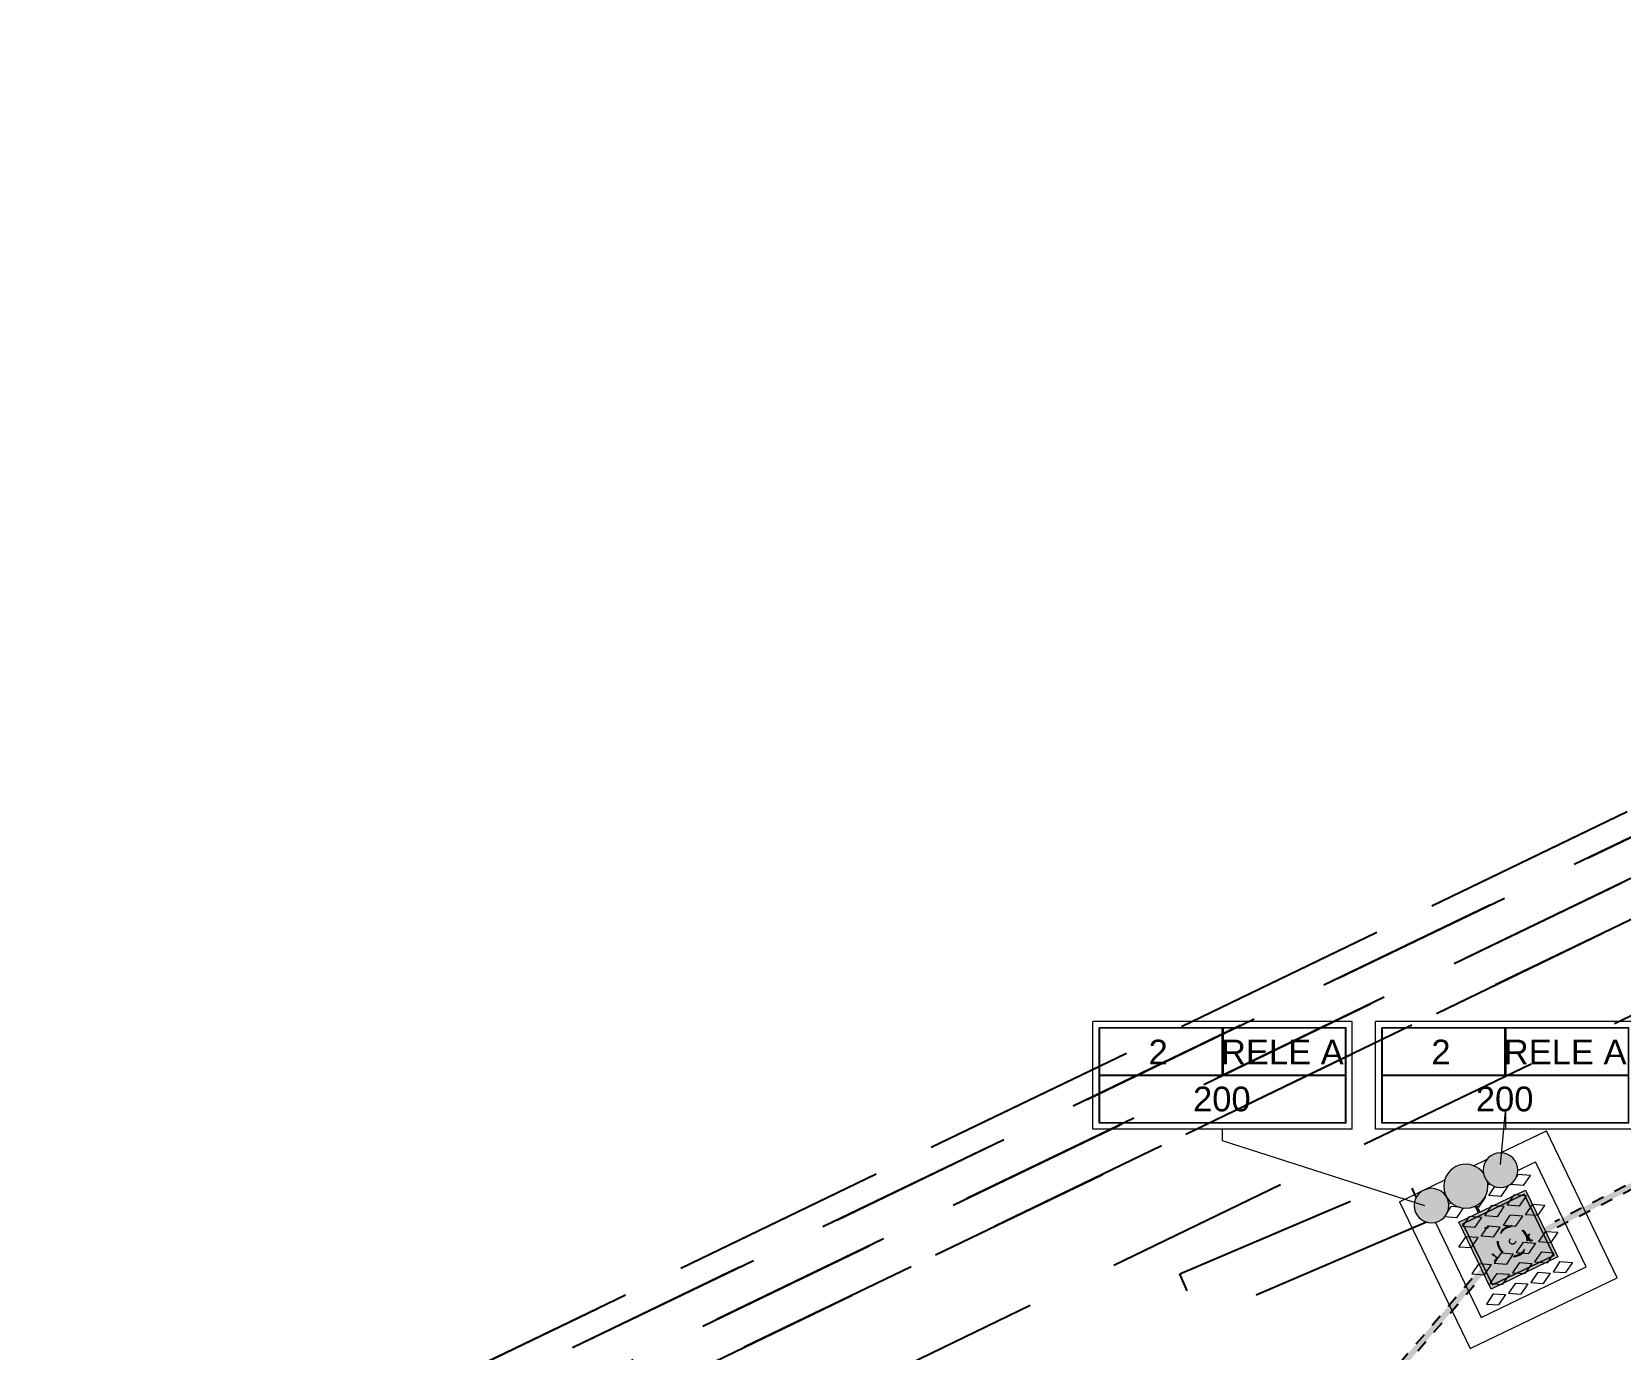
# Model space of a CAD drawing. Header units: metres. Extents: x 4 to 118, y -16 to 34.
# Drawn here: x 34.39 to 47.24, y 21.68 to 32.34 of the extents above; entities that cross this region are included whole.
import ezdxf

# ---------------------------------------------------------------- set-up
doc = ezdxf.new("R2010")
doc.units = ezdxf.units.M
for name, pattern in [('Hidden', [0.007144, 0.004763, -0.002381]), ('Hidden 1_5', [0.0022, 0.0015, -0.0007]), ('IMPORT-_Tracejado pequeno', [2.25, 1.5, -0.75])]:
    doc.linetypes.add(name, pattern=pattern)
for name, color, linetype, lineweight in [('A-ANNO-NOTE', 7, 'Continuous', 9), ('A-DETL', 7, 'Continuous', 9), ('A-DETL-GENF', 7, 'Continuous', 9), ('Dispositivos elétricos', 7, 'Continuous', 50), ('E-LITE-EQPM-IDEN', 7, 'Continuous', 9), ('E-POWR-CNDT', 7, 'Continuous', 25), ('KIRYA - PAREDE VISTA', 7, 'Continuous', 18), ('KIRYA - PISO', 7, 'Continuous', 9)]:
    doc.layers.add(name, color=color, linetype=linetype, lineweight=lineweight)
doc.layers.add('A-DETL-THIN', color=7, linetype='Continuous', lineweight=20, true_color=0xc0c0c0)
doc.layers.add('Base Revit Coremas_dwg', color=7, linetype='Continuous', lineweight=9, true_color=0x767676)
doc.styles.add('Arial_1', font='arial.ttf', dxfattribs={"height": 0.2})

# ---------------------------------------------------------------- blocks, each defined once
blk = doc.blocks.new('Caixa de Passagem no Passeio - Caixa de Passagem no Passeio 2-8198666-PLANTA BAIXA - TÉRREO')
at = {"layer": 'Dispositivos elétricos', "lineweight": 9, "true_color": 0x82482d}
h = blk.add_hatch(color=27, dxfattribs=at)
h.paths.add_polyline_path([(-0.3, -0.3), (0.3, -0.3), (0.3, 0.3), (-0.3, 0.3), (-0.3, -0.263)])
h.paths.add_polyline_path([(-0.275, -0.275), (-0.275, 0.275), (0.275, 0.275), (0.275, -0.275), (-0.106, -0.275)])
at = {"layer": 'Dispositivos elétricos', "lineweight": 9, "true_color": 0x5a6266}
blk.add_hatch(color=251, dxfattribs=at).paths.add_polyline_path([(-0.275, -0.275), (0.275, -0.275), (0.275, 0.275), (-0.275, 0.275), (-0.275, -0.168)])
at = {"layer": 'Dispositivos elétricos', "lineweight": 9}
for p, q in [((-0.3, -0.3), (-0.3, 0.3)), ((-0.3, 0.3), (0.3, 0.3)), ((-0.275, -0.275), (-0.275, 0.275)), ((-0.275, 0.275), (0.275, 0.275)), ((-0.275, 0.275), (-0.275, -0.275)), ((0.275, 0.275), (-0.275, 0.275)), ((0.275, 0.275), (0.275, -0.275)), ((0.275, -0.275), (0.275, 0.275)), ((0.3, 0.3), (0.3, -0.3)), ((0.3, -0.3), (-0.3, -0.3)), ((0.275, -0.275), (-0.275, -0.275)), ((-0.275, -0.275), (0.275, -0.275))]:
    blk.add_line(p, q, dxfattribs=at)
blk = doc.blocks.new('Haste de aterramento - Haste de aterramento-V18-PLANTA BAIXA - TÉRREO')
at = {"layer": 'A-DETL', "linetype": 'Hidden 1_5'}
blk.add_circle((0, 0), 0.025, dxfattribs=at)
for radius, start, end in [(0.125, 0, 180), (0.12, 360, 180), (0.117, 360, 180), (0.125, 180, 0), (0.12, 180, 360), (0.117, 180, 360)]:
    blk.add_arc((0.001, -0.001), radius, start, end, dxfattribs=at)
blk = doc.blocks.new('Base Revit Coremas_dwg-8208185-PLANTA BAIXA - TÉRREO')
at = {"layer": 'KIRYA - PAREDE VISTA', "color": 254, "linetype": 'IMPORT-_Tracejado pequeno', "lineweight": 25, "true_color": 0xe3e3e3, "flags": 128}
for points in [[(26.766, 22.287), (28.605, 23.072), (28.677, 22.903)], [(28.762, 22.705), (28.762, 22.704), (26.923, 21.919), (26.766, 22.287), (28.605, 23.072), (28.677, 22.903)], [(28.762, 22.705), (28.762, 22.704), (26.923, 21.919), (26.766, 22.287)]]:
    blk.add_lwpolyline(points, dxfattribs=at)
at = {"layer": 'KIRYA - PISO', "color": 254, "linetype": 'IMPORT-_Tracejado pequeno', "lineweight": 25, "true_color": 0xe3e3e3, "flags": 128}
for points in [[(0, 0), (1.518, 12.105), (43.467, 32.337)], [(44.026, 31.389), (43.888, 3.135), (0, 0), (1.518, 12.105), (43.467, 32.337)], [(20.15, 19.426), (42.119, 30.022), (41.997, 4.905), (41.567, 4.874)], [(20.15, 19.426), (42.119, 30.022), (41.997, 4.905), (41.567, 4.874)]]:
    blk.add_lwpolyline(points, dxfattribs=at)
for points in [[(43.467, 32.115), (17.515, 19.599)], [(1.064, 4.469), (0.623, 0.947), (42.992, 3.973), (43.127, 31.618), (17.556, 19.285), (43.127, 31.618), (42.992, 3.973), (0.623, 0.947)], [(1.375, 4.531), (0.966, 1.272), (42.694, 4.253), (42.825, 31.139), (17.596, 18.971), (42.825, 31.139), (42.694, 4.253), (0.966, 1.272)]]:
    blk.add_lwpolyline(points, close=True, dxfattribs=at)
blk = doc.blocks.new('Tag de Luminárias de Teto 3 - Tag de Luminárias de Teto 3-3493737-PLANTA BAIXA - TÉRREO')
at = {"layer": 'E-LITE-EQPM-IDEN'}
for p, q in [((-0.0105, -0.00436), (-0.0105, 0.00436)), ((0.0105, 0.00436), (-0.0105, 0.00436)), ((0.01, 0.00386), (-0.01, 0.00386)), ((-0.01, -0.00386), (-0.01, 0.00386)), ((0, 0), (0, 0.00386)), ((0.01, -0.00386), (0.01, 0.00386)), ((0.0105, -0.00436), (0.0105, 0.00436)), ((-0.00004, 0.00382), (-0.00996, 0.00382)), ((-0.00996, 0.00382), (-0.00996, 0.00004)), ((-0.00004, 0.00004), (-0.00004, 0.00382)), ((0.00004, 0.00382), (0.00004, 0.00004)), ((0.00996, 0.00382), (0.00004, 0.00382)), ((0.00996, 0.00004), (0.00996, 0.00382)), ((-0.01, 0), (0.01, 0)), ((-0.00996, 0.00004), (-0.00004, 0.00004)), ((0.00004, 0.00004), (0.00996, 0.00004)), ((0.00996, -0.00004), (-0.00996, -0.00004)), ((-0.00996, -0.00004), (-0.00996, -0.00382)), ((0.00996, -0.00382), (0.00996, -0.00004)), ((-0.00996, -0.00382), (0.00996, -0.00382)), ((0.0105, -0.00436), (-0.0105, -0.00436)), ((0.01, -0.00386), (-0.01, -0.00386))]:
    blk.add_line(p, q, dxfattribs=at)

msp = doc.modelspace()

# ---------------------------------------------------------------- hatches: boundary and pattern name
at = {"layer": 'A-DETL-GENF'}
msp.add_hatch(color=256, dxfattribs=at).paths.add_polyline_path([(45.993, 22.817), (46.042, 22.825), (46.085, 22.843), (46.119, 22.869), (46.148, 22.91), (46.165, 22.949), (46.171, 22.999), (46.164, 23.039), (46.152, 23.056), (46.137, 23.092), (46.137, 23.098), (46.119, 23.122), (46.082, 23.15), (46.039, 23.168), (45.993, 23.174), (45.946, 23.168), (45.903, 23.15), (45.866, 23.122), (45.838, 23.085), (45.82, 23.042), (45.814, 22.996), (45.82, 22.949), (45.838, 22.906), (45.866, 22.869), (45.903, 22.841), (45.946, 22.823), (45.97, 22.82)])
at = {"layer": 'A-DETL-GENF', "true_color": 0xffff00}
for points in [[(46.273, 22.986), (46.309, 22.99), (46.343, 23.004), (46.372, 23.027), (46.394, 23.056), (46.408, 23.089), (46.413, 23.126), (46.408, 23.162), (46.394, 23.196), (46.372, 23.225), (46.343, 23.247), (46.309, 23.261), (46.273, 23.266), (46.237, 23.261), (46.203, 23.247), (46.174, 23.225), (46.152, 23.196), (46.138, 23.162), (46.133, 23.126), (46.138, 23.089), (46.154, 23.053), (46.174, 23.027), (46.203, 23.004), (46.237, 22.99)], [(45.715, 22.699), (45.751, 22.704), (45.785, 22.718), (45.814, 22.74), (45.836, 22.769), (45.85, 22.803), (45.855, 22.839), (45.85, 22.875), (45.836, 22.909), (45.814, 22.938), (45.785, 22.961), (45.751, 22.974), (45.715, 22.979), (45.678, 22.974), (45.645, 22.961), (45.616, 22.938), (45.593, 22.909), (45.579, 22.874), (45.575, 22.838), (45.58, 22.802), (45.593, 22.769), (45.616, 22.74), (45.645, 22.718), (45.678, 22.704)]]:
    msp.add_hatch(color=2, dxfattribs=at).paths.add_polyline_path(points)
at = {"layer": 'E-POWR-CNDT', "true_color": 0x353535}
for points in [[(46.633, 22.64), (54.152, 26.479), (54.142, 26.5), (46.623, 22.661), (46.631, 22.646)], [(46.644, 22.619), (54.162, 26.458), (54.152, 26.479), (46.633, 22.64), (46.643, 22.62)], [(39.548, 14.608), (46.126, 22.31), (46.115, 22.333), (39.537, 14.631), (39.545, 14.614)], [(39.559, 14.585), (46.137, 22.287), (46.126, 22.31), (39.548, 14.608), (39.558, 14.586)]]:
    msp.add_hatch(color=250, dxfattribs=at).paths.add_polyline_path(points)
at = {"layer": 'E-POWR-CNDT', "true_color": 0xff8000}
for points in [[(46.09, 22.778), (46.101, 22.783), (46.073, 22.837), (46.062, 22.833), (46.071, 22.815)], [(46.101, 22.783), (46.113, 22.788), (46.084, 22.843), (46.078, 22.84), (46.074, 22.838), (46.088, 22.81)]]:
    msp.add_hatch(color=30, dxfattribs=at).paths.add_polyline_path(points)

# ---------------------------------------------------------------- linework, layer by layer
at = {"layer": 'A-ANNO-NOTE'}
for p, q in [((46.273, 23.266), (46.645, 23.445)), ((47.218, 22.256), (46.645, 23.445)), ((46.056, 23.161), (46.166, 23.214)), ((46.413, 23.123), (46.557, 23.193)), ((46.966, 22.344), (46.557, 23.193)), ((45.456, 22.871), (45.823, 23.048)), ((46.17, 23.006), (46.189, 23.015)), ((46.359, 23.009), (46.371, 23.026)), ((46.399, 23.067), (46.416, 23.091)), ((46.515, 23.084), (46.416, 23.091)), ((46.459, 23.001), (46.515, 23.084)), ((46.099, 22.827), (46.155, 22.91)), ((46.155, 22.91), (46.149, 22.911)), ((46.179, 22.922), (46.228, 22.994)), ((46.279, 22.914), (46.179, 22.922)), ((46.279, 22.914), (46.335, 22.997)), ((46.335, 22.997), (46.327, 22.998)), ((46.328, 22.843), (46.384, 22.926)), ((46.459, 23.001), (46.359, 23.009)), ((46.484, 22.918), (46.384, 22.926)), ((46.428, 22.835), (46.484, 22.918)), ((45.456, 22.871), (46.029, 21.682)), ((45.84, 22.779), (45.875, 22.831)), ((45.853, 22.853), (45.874, 22.863)), ((45.941, 22.826), (45.875, 22.831)), ((45.919, 22.741), (45.973, 22.82)), ((46.099, 22.827), (46.056, 22.831)), ((46.148, 22.756), (46.204, 22.839)), ((46.304, 22.831), (46.204, 22.839)), ((46.248, 22.749), (46.304, 22.831)), ((46.297, 22.678), (46.353, 22.761)), ((46.428, 22.835), (46.328, 22.843)), ((46.453, 22.753), (46.353, 22.761)), ((46.477, 22.765), (46.533, 22.848)), ((46.576, 22.758), (46.477, 22.765)), ((46.633, 22.84), (46.533, 22.848)), ((46.576, 22.758), (46.633, 22.84)), ((45.747, 22.703), (46.117, 21.935)), ((45.919, 22.741), (45.819, 22.748)), ((45.967, 22.669), (46.023, 22.751)), ((46.066, 22.661), (45.967, 22.669)), ((46.123, 22.744), (46.023, 22.751)), ((46.066, 22.661), (46.123, 22.744)), ((46.116, 22.591), (46.173, 22.674)), ((46.248, 22.749), (46.148, 22.756)), ((46.272, 22.666), (46.173, 22.674)), ((46.216, 22.584), (46.272, 22.666)), ((46.396, 22.671), (46.297, 22.678)), ((46.396, 22.671), (46.453, 22.753)), ((46.638, 22.63), (46.582, 22.548)), ((46.638, 22.63), (46.738, 22.623)), ((45.936, 22.504), (45.993, 22.587)), ((46.036, 22.497), (45.936, 22.504)), ((46.092, 22.58), (45.993, 22.587)), ((46.036, 22.497), (46.092, 22.58)), ((46.216, 22.584), (46.116, 22.591)), ((46.458, 22.543), (46.401, 22.461)), ((46.458, 22.543), (46.557, 22.536)), ((46.557, 22.536), (46.501, 22.453)), ((46.582, 22.548), (46.681, 22.54)), ((46.738, 22.623), (46.681, 22.54)), ((46.278, 22.456), (46.221, 22.374)), ((46.221, 22.374), (46.321, 22.366)), ((46.278, 22.456), (46.377, 22.449)), ((46.377, 22.449), (46.321, 22.366)), ((46.426, 22.379), (46.37, 22.296)), ((46.401, 22.461), (46.501, 22.453)), ((46.426, 22.379), (46.526, 22.371)), ((46.526, 22.371), (46.47, 22.289)), ((46.606, 22.465), (46.55, 22.383)), ((46.55, 22.383), (46.65, 22.375)), ((46.606, 22.465), (46.706, 22.458)), ((46.706, 22.458), (46.65, 22.375)), ((46.755, 22.387), (46.699, 22.304)), ((46.755, 22.387), (46.855, 22.379)), ((46.855, 22.379), (46.799, 22.297)), ((46.029, 21.682), (47.218, 22.256)), ((46.097, 22.37), (46.041, 22.287)), ((46.041, 22.287), (46.141, 22.28)), ((46.097, 22.37), (46.197, 22.362)), ((46.117, 21.935), (46.966, 22.344)), ((46.197, 22.362), (46.141, 22.28)), ((46.245, 22.291), (46.188, 22.208)), ((46.245, 22.291), (46.345, 22.284)), ((46.345, 22.284), (46.288, 22.201)), ((46.37, 22.296), (46.47, 22.289)), ((46.575, 22.3), (46.519, 22.217)), ((46.575, 22.3), (46.675, 22.292)), ((46.675, 22.292), (46.619, 22.21)), ((46.699, 22.304), (46.799, 22.297)), ((46.215, 22.126), (46.159, 22.043)), ((46.188, 22.208), (46.288, 22.201)), ((46.215, 22.126), (46.315, 22.119)), ((46.315, 22.119), (46.258, 22.036)), ((46.395, 22.213), (46.339, 22.13)), ((46.339, 22.13), (46.439, 22.123)), ((46.395, 22.213), (46.495, 22.205)), ((46.495, 22.205), (46.439, 22.123)), ((46.519, 22.217), (46.619, 22.21)), ((46.159, 22.043), (46.258, 22.036))]:
    msp.add_line(p, q, dxfattribs=at)
at = {"layer": 'A-DETL', "linetype": 'Hidden 1_5', "lineweight": 25}
for p, q in [((46.147, 22.666), (46.153, 22.655)), ((46.153, 22.655), (46.175, 22.667)), ((46.175, 22.667), (46.17, 22.677))]:
    msp.add_line(p, q, dxfattribs=at)
at = {"layer": 'A-DETL', "color": 1, "linetype": 'Hidden', "lineweight": 25, "true_color": 0xff0000}
for p, q in [((46.512, 22.605), (46.492, 22.595)), ((46.492, 22.595), (46.514, 22.553)), ((46.514, 22.553), (46.532, 22.562)), ((46.211, 22.446), (46.204, 22.437)), ((46.247, 22.415), (46.211, 22.446)), ((46.226, 22.39), (46.247, 22.415))]:
    msp.add_line(p, q, dxfattribs=at)
at = {"layer": 'A-DETL-THIN', "lineweight": 18}
for centre, radius, start, end in [((45.993, 22.996), 0.178, 35.515, 180), ((46.273, 23.126), 0.14, 0, 180), ((46.273, 23.126), 0.14, 180, 0), ((45.993, 22.996), 0.178, 0, 13.7004), ((45.715, 22.839), 0.14, 0, 180), ((45.993, 22.996), 0.178, 180, 0), ((45.715, 22.839), 0.14, 180, 0)]:
    msp.add_arc(centre, radius, start, end, dxfattribs=at)
at = {"layer": 'E-LITE-EQPM-IDEN'}
for p, q in [((46.274, 23.172), (46.313, 23.601)), ((46.313, 23.601), (46.313, 23.457)), ((44.024, 23.363), (44.024, 23.457)), ((45.66, 22.838), (44.024, 23.363))]:
    msp.add_line(p, q, dxfattribs=at)
at = {"layer": 'E-POWR-CNDT', "color": 1, "linetype": 'Hidden', "true_color": 0xff0000}
for p, q in [((54.053, 26.455), (46.712, 22.707)), ((46.733, 22.664), (54.073, 26.412)), ((46.044, 22.25), (39.607, 14.714)), ((39.63, 14.668), (46.067, 22.204))]:
    msp.add_line(p, q, dxfattribs=at)

# ---------------------------------------------------------------- block references
at = {"layer": 'A-DETL', "linetype": 'Hidden 1_5'}
msp.add_blockref('Haste de aterramento - Haste de aterramento-V18-PLANTA BAIXA - TÉRREO', (46.371, 22.552), dxfattribs=at)
at = {"layer": 'Base Revit Coremas_dwg', "color": 254, "linetype": 'IMPORT-_Tracejado pequeno', "lineweight": 25, "true_color": 0xe3e3e3}
msp.add_blockref('Base Revit Coremas_dwg-8208185-PLANTA BAIXA - TÉRREO', (16.913, 0), dxfattribs=at)
at = {"layer": 'Dispositivos elétricos', "lineweight": 9, "rotation": 25.7481327013878}
msp.add_blockref('Caixa de Passagem no Passeio - Caixa de Passagem no Passeio 2-8198666-PLANTA BAIXA - TÉRREO', (46.337, 22.564), dxfattribs=at)
at = {"layer": 'E-LITE-EQPM-IDEN', "xscale": 99.99999999999993, "yscale": 99.99999999999993, "zscale": 99.99999999999993}
for p in [(44.024, 23.893), (46.313, 23.893)]:
    msp.add_blockref('Tag de Luminárias de Teto 3 - Tag de Luminárias de Teto 3-3493737-PLANTA BAIXA - TÉRREO', p, dxfattribs=at)

# ---------------------------------------------------------------- texts
at = {"layer": 'E-LITE-EQPM-IDEN', "char_height": 0.2, "attachment_point": 1, "style": 'Arial_1'}
for s, insert, width in [('2', (43.425, 24.182), 0.1924), ('RELE A', (44.011, 24.182), 1.2346), ('2', (45.714, 24.182), 0.1924), ('RELE A', (46.3, 24.182), 1.2346), ('200', (43.785, 23.802), 0.57721), ('200', (46.074, 23.802), 0.57721)]:
    msp.add_mtext(s, dxfattribs=dict(at, insert=insert, width=width))

doc.saveas('drawing.dxf')
